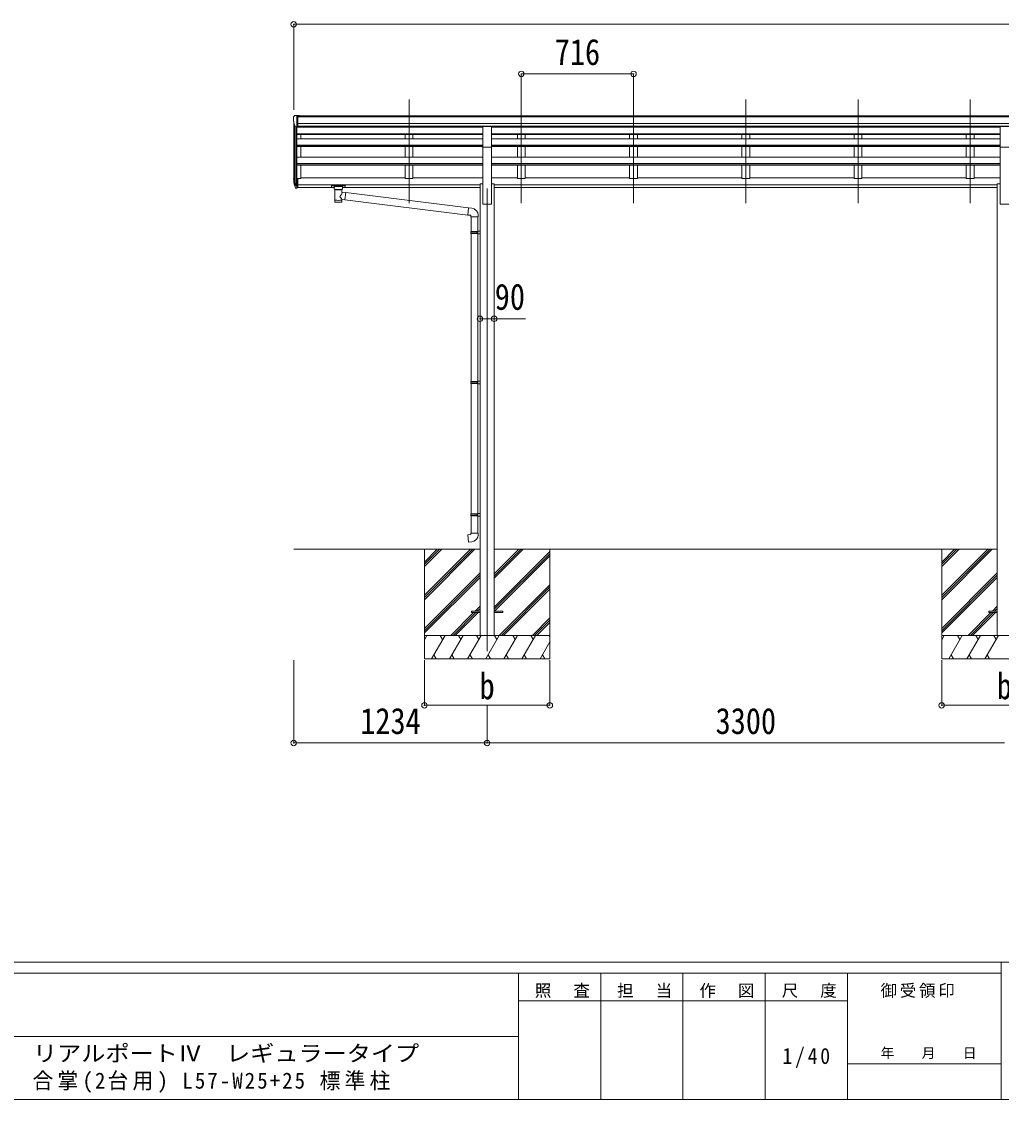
# Model space of a CAD drawing. Units: millimetres at full size. Extents: x -9783 to 33754, y -10064 to 6752.
# Drawn here: x 36 to 6287, y -6828 to 48 of the extents above; entities that cross this region are included whole.
import ezdxf
from ezdxf.enums import TextEntityAlignment as Align

# ---------------------------------------------------------------- set-up
doc = ezdxf.new("R2010")
doc.units = ezdxf.units.MM
doc.header["$LTSCALE"] = 35
doc.header["$PDMODE"] = 32
doc.header["$PDSIZE"] = 35
for name, color, linetype, lineweight in [('0-0_0', 7, 'Continuous', 9), ('0-1_本体', 4, 'Continuous', 9), ('0-2_部品', 7, 'Continuous', 9), ('0-8_PARTS2', 2, 'Continuous', 9), ('0-A_寸法', 6, 'Continuous', 9), ('F-0_240', 7, 'Continuous', 9)]:
    doc.layers.add(name, color=color, linetype=linetype, lineweight=lineweight)
doc.styles.add('ＭＳ ゴシック', font='')
doc.styles.get('ＭＳ ゴシック').set_extended_font_data('MS Gothic')

msp = doc.modelspace()

# ---------------------------------------------------------------- linework, layer by layer
at = {"layer": '0-0_0'}
for p, q in [((1772.2, -3317.43), (2961, -3317.43)), ((2606.2, -3317.43), (2606.2, -4017.43)), ((2606.2, -3611.61), (2900.38, -3317.43)), ((2606.2, -3625.75), (2914.53, -3317.43)), ((2606.2, -3639.89), (2928.67, -3317.43)), ((2606.2, -3427.76), (2716.54, -3317.43)), ((2606.2, -3413.62), (2702.39, -3317.43)), ((2606.2, -3399.48), (2688.25, -3317.43)), ((3051.4, -3503.06), (3237.04, -3317.43)), ((3051.4, -3488.92), (3222.89, -3317.43)), ((3051.4, -3474.78), (3208.75, -3317.43)), ((3051.4, -3317.43), (6261, -3317.43)), ((3051.4, -3686.91), (3406.2, -3332.11)), ((3051.4, -3701.05), (3406.2, -3346.25)), ((3053.66, -3712.93), (3406.2, -3360.39)), ((3406.2, -3317.43), (3406.2, -4017.43)), ((5906.2, -3317.43), (5906.2, -4017.43)), ((5906.2, -3611.61), (6200.38, -3317.43)), ((5906.2, -3625.75), (6214.53, -3317.43)), ((5906.2, -3639.89), (6228.67, -3317.43)), ((5906.2, -3427.76), (6016.54, -3317.43)), ((5906.2, -3413.62), (6002.39, -3317.43)), ((5906.2, -3399.48), (5988.25, -3317.43)), ((2606.2, -3823.74), (2961, -3468.94)), ((2606.2, -3837.88), (2961, -3483.08)), ((2606.2, -3852.03), (2961, -3497.23)), ((5906.2, -3823.74), (6261, -3468.94)), ((5906.2, -3837.88), (6261, -3483.08)), ((5906.2, -3852.03), (6261, -3497.23)), ((3083.01, -3867.43), (3406.2, -3544.24)), ((3097.15, -3867.43), (3406.2, -3558.38)), ((3111.3, -3867.43), (3406.2, -3572.53)), ((2929.15, -3712.93), (2961, -3681.07)), ((2943.29, -3712.93), (2961, -3695.22)), ((2957.43, -3712.93), (2961, -3709.36)), ((6229.15, -3712.93), (6261, -3681.07)), ((6243.29, -3712.93), (6261, -3695.22)), ((6257.43, -3712.93), (6261, -3709.36)), ((2774.65, -3867.43), (2920.15, -3721.93)), ((2788.79, -3867.43), (2934.29, -3721.93)), ((2802.93, -3867.43), (2948.43, -3721.93)), ((3295.15, -3867.43), (3406.2, -3756.37)), ((3309.29, -3867.43), (3406.2, -3770.52)), ((6074.65, -3867.43), (6220.15, -3721.93)), ((6088.79, -3867.43), (6234.29, -3721.93)), ((6102.93, -3867.43), (6248.43, -3721.93)), ((3323.43, -3867.43), (3406.2, -3784.66)), ((3406.2, -3867.43), (2606.2, -3867.43)), ((2606.2, -3894.93), (2622.08, -3867.43)), ((2650.95, -4017.43), (2737.55, -3867.43)), ((2722.55, -3893.41), (2707.55, -3867.43)), ((2766.42, -4017.43), (2853.02, -3867.43)), ((2838.02, -3893.41), (2823.02, -3867.43)), ((2881.89, -4017.43), (2968.49, -3867.43)), ((2953.49, -3893.41), (2938.49, -3867.43)), ((2997.36, -4017.43), (3083.96, -3867.43)), ((3068.96, -3893.41), (3053.96, -3867.43)), ((3112.83, -4017.43), (3199.43, -3867.43)), ((3184.43, -3893.41), (3169.43, -3867.43)), ((3228.3, -4017.43), (3314.9, -3867.43)), ((3284.9, -3867.43), (3299.9, -3893.41)), ((3343.77, -4017.43), (3406.2, -3909.29)), ((3400.37, -3867.43), (3406.2, -3877.53)), ((6706.2, -3867.43), (5906.2, -3867.43)), ((5906.2, -3894.93), (5922.08, -3867.43)), ((5950.95, -4017.43), (6037.55, -3867.43)), ((6022.55, -3893.41), (6007.55, -3867.43)), ((6066.42, -4017.43), (6153.02, -3867.43)), ((6138.02, -3893.41), (6123.02, -3867.43)), ((6181.89, -4017.43), (6268.49, -3867.43)), ((6253.49, -3893.41), (6238.49, -3867.43)), ((2606.2, -4017.43), (3406.2, -4017.43)), ((2665.95, -3991.45), (2680.95, -4017.43)), ((2781.42, -3991.45), (2796.42, -4017.43)), ((2896.89, -3991.45), (2911.89, -4017.43)), ((3012.36, -3991.45), (3027.36, -4017.43)), ((3127.83, -3991.45), (3142.83, -4017.43)), ((3243.3, -3991.45), (3258.3, -4017.43)), ((3358.77, -3991.45), (3373.77, -4017.43)), ((5906.2, -4017.43), (6706.2, -4017.43)), ((5965.95, -3991.45), (5980.95, -4017.43)), ((6081.42, -3991.45), (6096.42, -4017.43)), ((6196.89, -3991.45), (6211.89, -4017.43))]:
    msp.add_line(p, q, dxfattribs=at)
at = {"layer": '0-1_本体'}
for p, q in [((1772.2, -954.31), (1772.2, -590.06)), ((1776.49, -608.86), (1776.49, -978.57)), ((1798.7, -553.31), (7513.7, -553.31)), ((1798.7, -558.66), (7513.7, -558.66)), ((1798.7, -602.19), (7513.7, -602.19)), ((1786.2, -624.22), (1786.2, -996.57)), ((1792.2, -624.69), (1792.2, -952.14)), ((1792.2, -624.7), (2978.7, -624.7)), ((1792.2, -666.89), (2978.7, -666.89)), ((1792.2, -668.29), (2978.7, -668.29)), ((1792.2, -671.98), (2978.7, -671.98)), ((1798.7, -619.86), (7513.7, -619.86)), ((2978.7, -622.23), (1798.7, -622.23)), ((1817.2, -699.22), (1817.2, -671.98)), ((2483.2, -622.23), (2483.2, -624.7)), ((2483.2, -671.98), (2483.2, -699.22)), ((2533.2, -622.23), (2533.2, -624.7)), ((2533.2, -671.98), (2533.2, -699.22)), ((3033.7, -622.24), (5812.2, -622.35)), ((6278.7, -624.7), (3033.7, -624.7)), ((6278.7, -666.89), (3033.7, -666.89)), ((6278.7, -668.29), (3033.7, -668.29)), ((6278.7, -671.98), (3033.7, -671.98)), ((3199.2, -622.23), (3199.2, -624.7)), ((3199.2, -671.98), (3199.2, -699.22)), ((3249.2, -622.23), (3249.2, -624.7)), ((3249.2, -671.98), (3249.2, -699.22)), ((3915.2, -622.23), (3915.2, -624.7)), ((3915.2, -671.98), (3915.2, -699.22)), ((3965.2, -622.23), (3965.2, -624.7)), ((3965.2, -671.98), (3965.2, -699.22)), ((4631.2, -622.23), (4631.2, -624.7)), ((4631.2, -671.98), (4631.2, -699.22)), ((4681.2, -622.23), (4681.2, -624.7)), ((4681.2, -671.98), (4681.2, -699.22)), ((5347.2, -622.23), (5347.2, -624.7)), ((5347.2, -671.98), (5347.2, -699.22)), ((5397.2, -622.23), (5397.2, -624.7)), ((5397.2, -671.98), (5397.2, -699.22)), ((6278.7, -622.35), (5812.2, -622.35)), ((6063.2, -622.23), (6063.2, -624.7)), ((6063.2, -671.98), (6063.2, -699.22)), ((6113.2, -622.23), (6113.2, -624.7)), ((6113.2, -671.98), (6113.2, -699.22)), ((1792.2, -699.22), (2978.7, -699.22)), ((1792.2, -739.95), (2978.7, -739.95)), ((1792.2, -741.44), (2978.7, -741.44)), ((1792.2, -748.25), (2978.7, -748.25)), ((1817.2, -817.73), (1817.2, -748.25)), ((2483.2, -748.25), (2483.2, -817.73)), ((2533.2, -748.25), (2533.2, -817.73)), ((2978.7, -1117.43), (2978.7, -753.49)), ((6278.7, -699.22), (3033.7, -699.22)), ((6278.7, -739.95), (3033.7, -739.95)), ((6278.7, -741.44), (3033.7, -741.44)), ((6278.7, -748.25), (3033.7, -748.25)), ((3033.7, -1117.43), (3033.7, -753.49)), ((3199.2, -748.25), (3199.2, -817.73)), ((3249.2, -748.25), (3249.2, -817.73)), ((3915.2, -748.25), (3915.2, -817.73)), ((3965.2, -748.25), (3965.2, -817.73)), ((4631.2, -748.25), (4631.2, -817.73)), ((4681.2, -748.25), (4681.2, -817.73)), ((5347.2, -748.25), (5347.2, -817.73)), ((5397.2, -748.25), (5397.2, -817.73)), ((6063.2, -748.25), (6063.2, -817.73)), ((6113.2, -748.25), (6113.2, -817.73)), ((6278.7, -1117.43), (6278.7, -753.49)), ((1792.2, -817.73), (2978.7, -817.73)), ((6278.7, -817.73), (3033.7, -817.73)), ((1792.2, -857.05), (2978.7, -857.05)), ((1792.2, -858.53), (2978.7, -858.53)), ((1792.2, -868.01), (2978.7, -868.01)), ((1817.2, -952.96), (1817.2, -868.01)), ((2483.2, -868.01), (2483.2, -952.96)), ((2533.2, -868.01), (2533.2, -952.96)), ((6278.7, -857.05), (3033.7, -857.05)), ((6278.7, -858.53), (3033.7, -858.53)), ((6278.7, -868.01), (3033.7, -868.01)), ((3199.2, -868.01), (3199.2, -952.96)), ((3249.2, -868.01), (3249.2, -952.96)), ((3915.2, -868.01), (3915.2, -952.96)), ((3965.2, -868.01), (3965.2, -952.96)), ((4631.2, -868.01), (4631.2, -952.96)), ((4681.2, -868.01), (4681.2, -952.96)), ((5347.2, -868.01), (5347.2, -952.96)), ((5397.2, -868.01), (5397.2, -952.96)), ((6063.2, -868.01), (6063.2, -952.96)), ((6113.2, -868.01), (6113.2, -952.96)), ((1798.7, -952.96), (1817.2, -952.96)), ((1817.2, -948.16), (2483.2, -948.16)), ((2533.2, -952.96), (2483.2, -952.96)), ((2533.2, -948.16), (2978.7, -948.16)), ((3033.7, -948.16), (3199.2, -948.16)), ((3249.2, -952.96), (3199.2, -952.96)), ((3249.2, -948.16), (3915.2, -948.16)), ((3965.2, -952.96), (3915.2, -952.96)), ((3965.2, -948.16), (4631.2, -948.16)), ((4681.2, -952.96), (4631.2, -952.96)), ((4681.2, -948.16), (5347.2, -948.16)), ((5397.2, -952.96), (5347.2, -952.96)), ((6063.2, -948.16), (5397.2, -948.16)), ((6113.2, -952.96), (6063.2, -952.96)), ((6278.7, -948.16), (6113.2, -948.16)), ((1798.7, -992.47), (2961, -992.47)), ((1798.7, -993.85), (2961, -993.85)), ((1798.7, -1011.03), (2030.2, -1011.03)), ((2084.2, -1011.03), (2961, -1011.03)), ((2961, -987.43), (2961, -3867.43)), ((2961, -987.43), (2978.7, -987.43)), ((3033.7, -987.43), (3051.4, -987.43)), ((3051.4, -987.43), (3051.4, -3867.43)), ((6261, -992.47), (3051.4, -992.47)), ((6261, -993.85), (3051.4, -993.85)), ((6261, -1011.03), (3051.4, -1011.03)), ((6261, -987.43), (6261, -3867.43)), ((6261, -987.43), (6278.7, -987.43)), ((2978.7, -1117.43), (3033.7, -1117.43)), ((6278.7, -1117.43), (6333.7, -1117.43))]:
    msp.add_line(p, q, dxfattribs=at)
at = {"layer": '0-2_部品'}
for p, q in [((1770.2, -561.08), (1770.2, -561.71)), ((1777.11, -552.27), (1773.05, -558.08)), ((1784.58, -622.88), (1775.3, -606.81)), ((1780.2, -551.71), (1777.87, -551.85)), ((1780.2, -551.71), (1798.7, -551.71)), ((1792.2, -624.69), (1792.2, -551.71)), ((1798.7, -551.71), (1808.7, -551.79)), ((1798.7, -623.69), (1798.7, -551.71)), ((1808.7, -553.31), (1808.7, -551.79)), ((1792.2, -624.69), (1787, -624.37)), ((1798.7, -623.69), (1792.2, -623.69)), ((2978.7, -621.57), (3033.7, -621.57)), ((2978.7, -753.65), (2978.7, -621.57)), ((3033.7, -753.65), (3033.7, -621.57)), ((6278.7, -621.57), (6333.7, -621.57)), ((6278.7, -753.65), (6278.7, -621.57)), ((2978.7, -753.65), (3033.7, -753.65)), ((6278.7, -753.65), (6333.7, -753.65)), ((1792.2, -952.14), (1792.2, -1014.02)), ((1798.7, -952.14), (1792.2, -952.14)), ((1798.7, -952.14), (1798.7, -1013.2)), ((1774.6, -978.18), (1784.76, -997.35)), ((1785.77, -996.1), (1776.02, -977.68)), ((1777.18, -995.03), (1784.76, -1012.52)), ((1792.2, -996.85), (1787.07, -996.85)), ((1792.2, -998.85), (1787.36, -998.85)), ((1792.2, -1014.02), (1787.36, -1014.02)), ((1798.7, -990.45), (1792.2, -990.45)), ((1798.7, -995.85), (1792.2, -995.85)), ((1798.7, -1013.2), (1792.2, -1013.2)), ((2013.7, -998.91), (2013.7, -1009.67)), ((2013.7, -999.1), (2013.7, -1000.64)), ((2015.7, -998.25), (2098.7, -998.25)), ((2015.7, -1000.42), (2098.7, -1000.42)), ((2015.7, -1010.33), (2030.2, -1010.33)), ((2030.2, -1017.14), (2030.2, -1006.87)), ((2034.3, -1021.64), (2034.29, -1101.93)), ((2080.1, -1039.22), (2080.1, -1021.63)), ((2084.2, -1017.14), (2084.2, -1006.87)), ((2084.2, -1010.33), (2098.7, -1010.33)), ((2100.7, -998.91), (2100.7, -1009.67)), ((2105.33, -1043.12), (2080.1, -1039.21)), ((2080.12, -1101.93), (2080.1, -1085.31)), ((2080.1, -1085.56), (2098.31, -1088.38)), ((2105.33, -1043.12), (2098.31, -1088.38)), ((2883.08, -1185.75), (2098.31, -1088.38)), ((2105.33, -1043.12), (2887.09, -1139.92)), ((2907.93, -1141.74), (2887.09, -1139.92)), ((2903, -1197.49), (2949, -1197.49)), ((2905, -1197.49), (2905, -1291.49)), ((2947, -1197.49), (2947, -1288.93)), ((2949, -1197.49), (2949, -1186.57)), ((2903, -1293.49), (2904, -1291.49)), ((2903, -1293.49), (2947, -1293.49)), ((2903, -1293.49), (2903, -1301.49)), ((2903, -1301.49), (2947, -1301.49)), ((2903, -1301.49), (2904, -1303.49)), ((2904, -1291.49), (2947, -1291.49)), ((2904, -1303.49), (2947, -1303.49)), ((2905, -1303.49), (2905, -2247.68)), ((2942.53, -1293.49), (2942.1, -1291.49)), ((2945, -1288.99), (2961, -1288.52)), ((2945, -1290.99), (2945, -1288.99)), ((2945, -1290.99), (2947, -1290.99)), ((2945, -1305.99), (2945, -1303.99)), ((2945, -1305.99), (2961, -1306.46)), ((2947, -1306.05), (2947, -2245.12)), ((2961, -1288.52), (2961, -1306.46)), ((2903, -2249.68), (2904, -2247.68)), ((2903, -2249.68), (2947, -2249.68)), ((2903, -2249.68), (2903, -2257.68)), ((2903, -2257.68), (2947, -2257.68)), ((2903, -2257.68), (2904, -2259.68)), ((2904, -2247.68), (2947, -2247.68)), ((2904, -2259.68), (2947, -2259.68)), ((2905, -2259.68), (2905, -3092.84)), ((2942.53, -2249.68), (2942.1, -2247.68)), ((2945, -2245.18), (2961, -2244.71)), ((2945, -2247.18), (2945, -2245.18)), ((2945, -2247.18), (2947, -2247.18)), ((2945, -2262.18), (2945, -2260.18)), ((2945, -2262.18), (2961, -2262.65)), ((2947, -2262.23), (2947, -3090.28)), ((2961, -2244.71), (2961, -2262.65)), ((2942.53, -3094.84), (2942.1, -3092.84)), ((2945, -3090.34), (2961, -3089.87)), ((2945, -3092.34), (2945, -3090.34)), ((2945, -3092.34), (2947, -3092.34)), ((2961, -3089.87), (2961, -3107.81)), ((2903, -3094.84), (2903, -3102.84)), ((2903, -3094.84), (2947, -3094.84)), ((2903, -3102.84), (2947, -3102.84)), ((2903, -3102.84), (2904, -3104.84)), ((2904, -3104.84), (2947, -3104.84)), ((2905, -3104.84), (2905, -3214.84)), ((2945, -3107.34), (2945, -3105.34)), ((2945, -3107.34), (2961, -3107.81)), ((2947, -3107.39), (2947, -3214.84)), ((2903, -3214.84), (2949, -3214.84)), ((2903, -3224.84), (2903, -3214.84)), ((2949, -3214.84), (2949, -3225.75))]:
    msp.add_line(p, q, dxfattribs=at)
at = {"layer": '0-2_部品', "color": 4}
for p, q in [((2906.2, -3712.93), (2906.2, -3721.93)), ((2961, -3712.93), (2906.2, -3712.93)), ((3105.8, -3712.93), (3051, -3712.93)), ((6206.2, -3712.93), (6206.2, -3721.93)), ((6261, -3712.93), (6206.2, -3712.93)), ((2961, -3721.93), (2906.2, -3721.93)), ((6261, -3721.93), (6206.2, -3721.93))]:
    msp.add_line(p, q, dxfattribs=at)
at = {"layer": '0-2_部品'}
for points in [[(2013.7, -998.91), (2013.74, -998.72), (2013.83, -998.58), (2013.92, -998.48), (2014.02, -998.42), (2014.15, -998.38), (2014.44, -998.32), (2014.93, -998.27), (2015.47, -998.25), (2015.7, -998.25)], [(2013.7, -1009.67), (2013.74, -1009.87), (2013.83, -1010), (2013.92, -1010.1), (2014.02, -1010.16), (2014.15, -1010.2), (2014.44, -1010.26), (2014.93, -1010.31), (2015.47, -1010.33), (2015.7, -1010.33)], [(2030.24, -1017.09), (2030.22, -1017.44), (2030.47, -1018.4), (2030.99, -1019.28), (2031.79, -1020.12), (2032.9, -1020.92), (2034.3, -1021.64)], [(2080.1, -1021.63), (2080.34, -1021.54), (2081.69, -1020.8), (2082.81, -1019.95), (2083.56, -1019.09), (2084.02, -1018.19), (2084.19, -1017.3)], [(2098.7, -998.25), (2099.06, -998.25), (2099.59, -998.28), (2100.04, -998.33), (2100.34, -998.4), (2100.51, -998.5), (2100.63, -998.64), (2100.7, -998.82), (2100.7, -998.91)], [(2098.7, -1010.33), (2099.06, -1010.33), (2099.59, -1010.3), (2100.04, -1010.25), (2100.34, -1010.18), (2100.51, -1010.08), (2100.63, -1009.94), (2100.7, -1009.76), (2100.7, -1009.67)], [(2887.09, -1139.92), (2883.08, -1185.75), (2903, -1187.49), (2903, -1197.49)], [(2942.53, -1293.49), (2942.53, -1301.49), (2942.1, -1303.49)], [(2945, -1303.99), (2947, -1303.99), (2947, -1290.99)], [(2942.53, -2249.68), (2942.53, -2257.68), (2942.1, -2259.68)], [(2945, -2260.18), (2947, -2260.18), (2947, -2247.18)], [(2903, -3094.84), (2904, -3092.84), (2947, -3092.84)], [(2945, -3105.34), (2947, -3105.34), (2947, -3092.34)], [(2942.53, -3094.84), (2942.53, -3102.84), (2942.1, -3104.84)], [(2907.93, -3270.58), (2887.09, -3272.4), (2883.08, -3226.58), (2903, -3224.84)]]:
    msp.add_lwpolyline(points, dxfattribs=at)
at = {"layer": '0-2_部品', "color": 4}
msp.add_lwpolyline([(3105.8, -3712.93), (3105.8, -3721.93), (3051, -3721.93)], dxfattribs=at)
at = {"layer": '0-2_部品'}
for centre, radius, start, end in [((1773.2, -561.08), 3, 93, 180), ((1972.2, -561.71), 202, 180, 192.90261), ((1777.93, -552.85), 1, 93.5, 145), ((1787.18, -621.38), 3, 210, 266.5), ((1860.86, -956.01), 89.07, 174.49576, 194.41188), ((1860.15, -951.73), 88.05, 177.22392, 197.21071), ((1905.42, -958.95), 133.22, 183.27987, 195.71302), ((1787.36, -995.85), 3, 210, 270), ((1787.36, -1011.02), 3, 210, 270), ((1787.07, -995.35), 1.5, 210, 270), ((2904, -1186.57), 45, 0, 85), ((2904, -3225.75), 45, 275, 0)]:
    msp.add_arc(centre, radius, start, end, dxfattribs=at)
for centre, major_axis, ratio, start_param, end_param in [((2015.7, -1000.64), (2, 0), 0.109601, 1.5707963, 3.1415927), ((2057.2, -1006.87), (27, 0), 0.122176, 6.2831853, 9.424778), ((2057.22, -1022.1), (-22.91, 0.42), 0.072511, 0.0008029, 1.5715993), ((2057.22, -1023.72), (-22.91, 0.42), 0.072511, 0.0008029, 1.5715993), ((2057.19, -1022.1), (22.92, 0.42), 0.07247, 4.71158, 6.2823764), ((2057.19, -1023.72), (22.92, 0.42), 0.07247, 4.71158, 6.2823764), ((2068.2, -1017.14), (16, 0), 0.361356, 6.2636979, 6.2831853), ((2098.7, -1000.64), (2, 0), 0.109601, 0, 1.5707963), ((2057.2, -1089.49), (22.91, 0), 0.122865, 3.1415927, 6.2831853), ((2057.2, -1065.76), (-22.81, -26.62), 0.234429, 1.6855472, 3.1268519), ((2059.76, -1063.11), (20.32, -22.25), 0.045535, 0.0389954, 1.3075346), ((2057.2, -1101.93), (22.92, 0), 0.101955, 3.1415499, 6.2833984)]:
    msp.add_ellipse(centre, major_axis=major_axis, ratio=ratio, start_param=start_param, end_param=end_param, dxfattribs=at)
at = {"layer": '0-8_PARTS2'}
for p, q in [((2508.2, -1111.23), (2508.2, -448.7)), ((3224.2, -1111.23), (3224.2, -448.7)), ((3940.2, -1111.23), (3940.2, -448.7)), ((4656.2, -1111.23), (4656.2, -448.7)), ((5372.2, -1111.23), (5372.2, -448.7)), ((6088.2, -1111.23), (6088.2, -448.7)), ((3006.2, -1017.43), (3006.2, -3967.43))]:
    msp.add_line(p, q, dxfattribs=at)
at = {"layer": '0-A_寸法'}
for p, q in [((1772.2, 30.93), (7540.2, 30.93)), ((1772.2, 30.93), (1772.2, -514.7)), ((3224.2, -285.69), (3224.2, -514.7)), ((3224.2, -285.69), (3940.2, -285.69)), ((3940.2, -285.69), (3940.2, -514.7)), ((2961, -1847.61), (3051, -1847.61)), ((3051, -1847.61), (3251, -1847.61)), ((1772.2, -4553.8), (1772.2, -4024.85)), ((2606.2, -4313.82), (2606.2, -4024.85)), ((3406.2, -4313.82), (3406.2, -4024.85)), ((5906.2, -4313.82), (5906.2, -4024.85)), ((2606.2, -4313.82), (3406.2, -4313.82)), ((3006.2, -4553.8), (3006.2, -4313.82)), ((5906.2, -4313.82), (6706.2, -4313.82)), ((1772.2, -4553.8), (3006.2, -4553.8)), ((3006.2, -4553.8), (6306.2, -4553.8))]:
    msp.add_line(p, q, dxfattribs=at)
for p in [(1772.2, 30.93), (3224.2, -285.69), (3940.2, -285.69), (2961, -1847.61), (3051, -1847.61), (2606.2, -4313.82), (3406.2, -4313.82), (5906.2, -4313.82), (1772.2, -4553.8), (3006.2, -4553.8)]:
    msp.add_point(p, dxfattribs=at)
at = {"layer": 'F-0_240', "color": 5}
for p, q in [((-9783.03, -5953.1), (9396.97, -5953.1)), ((6285.75, -5953.1), (6285.75, -6828.1)), ((-9783.03, -6023.1), (6285.75, -6023.1)), ((3205.75, -6023.1), (3205.75, -6828.1)), ((3730.75, -6023.1), (3730.75, -6828.1)), ((4255.75, -6023.1), (4255.75, -6828.1)), ((4780.75, -6023.1), (4780.75, -6828.1)), ((5305.75, -6023.1), (5305.75, -6828.1)), ((3205.75, -6198.1), (5305.75, -6198.1)), ((-3969.25, -6425.6), (3205.75, -6425.6)), ((5305.75, -6600.6), (6285.75, -6600.6)), ((-9783.03, -6828.1), (9396.97, -6828.1))]:
    msp.add_line(p, q, dxfattribs=at)

# ---------------------------------------------------------------- texts
at = {"layer": '0-A_寸法', "color": 7, "style": 'ＭＳ ゴシック', "width": 0.85}
for s, p in [('716', (3437.83, -278.69)), ('90', (3054.75, -1840.61)), ('b', (2958.08, -4324.32)), ('b', (6258.08, -4324.32)), ('1234', (2196.7, -4546.8)), ('3300', (4463.7, -4546.8))]:
    msp.add_text(s, height=166.8, dxfattribs=at).set_placement(p, align=Align.BOTTOM_LEFT)
at = {"layer": 'F-0_240', "style": 'ＭＳ ゴシック', "width": 1.1}
msp.add_text('リアルポートⅣ\u3000レギュラータイプ', height=102.6, dxfattribs=at).set_placement((109.35, -6616.22), align=Align.BOTTOM_LEFT)
at = {"layer": 'F-0_240', "style": 'ＭＳ ゴシック'}
msp.add_text('年\u3000\u3000月\u3000\u3000日', height=64.15, dxfattribs=at).set_placement((5515.76, -6583.1), align=Align.BOTTOM_LEFT)
at = {"layer": 'F-0_240', "attachment_point": 7, "style": 'ＭＳ ゴシック'}
for s, insert, char_height in [('\\T1.17;照\u3000査', (3310.76, -6180.6), 76.98), ('\\T1.17;担\u3000当', (3835.76, -6180.6), 76.98), ('\\T1.17;作\u3000図', (4360.75, -6180.6), 76.98), ('\\T1.17;尺\u3000度', (4885.76, -6180.6), 76.98), ('\\T1.17;御受領印', (5515.75, -6180.6), 76.98), ('\\T1.28;\\W0.9;1/40', (4890.13, -6626.85), 102.6), ('\\T1.2;\\W0.95;合掌(2台用)\\~L57-W25+25\\~標準柱', (105.77, -6786.55), 102.6)]:
    msp.add_mtext(s, dxfattribs=dict(at, insert=insert, char_height=char_height))

doc.saveas('drawing.dxf')
